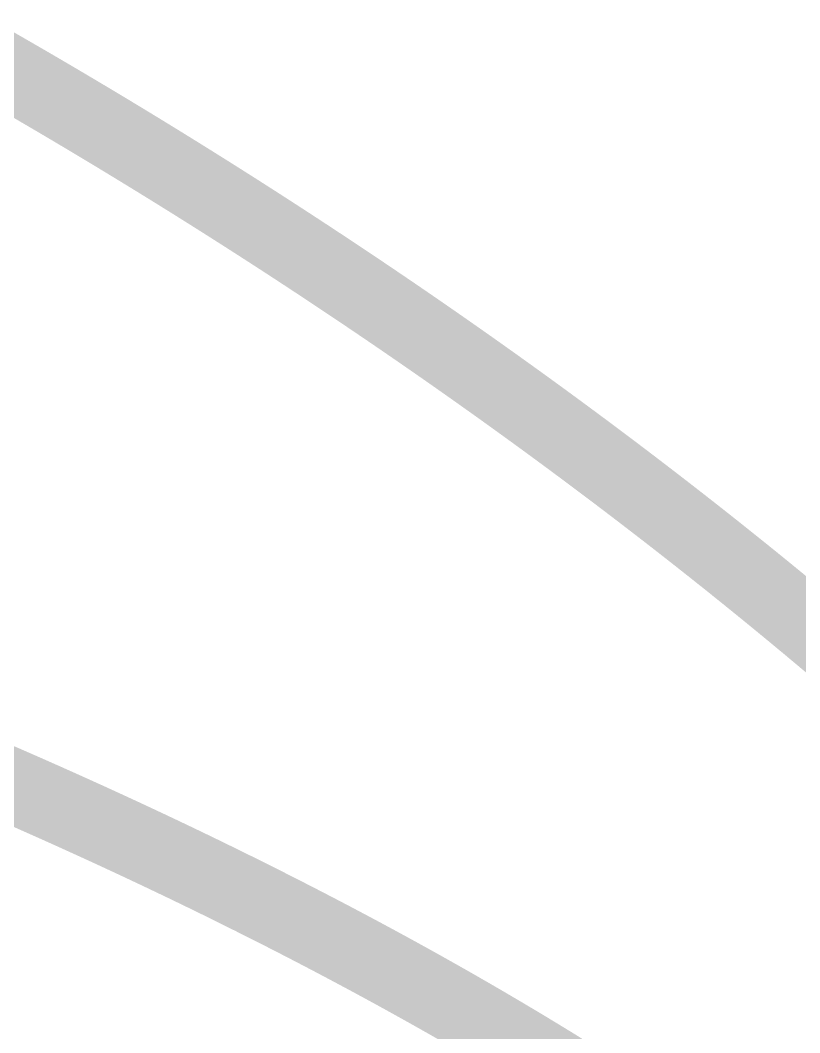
# Model space of a CAD drawing. Header units: inches. Extents: x -300 to 516, y -297 to 231.
# Drawn here: x -13.87 to -12.555, y -151.333 to -149.626 of the extents above; entities that cross this region are included whole.
import ezdxf

# ---------------------------------------------------------------- set-up
doc = ezdxf.new("R2010")
doc.units = ezdxf.units.IN
doc.header["$LTSCALE"] = 24
doc.header["$MEASUREMENT"] = 0
doc.layers.add('EXTERIOR ELEC EQUIP', color=190, linetype='Continuous')

msp = doc.modelspace()

# ---------------------------------------------------------------- linework, layer by layer
at = {"layer": 'EXTERIOR ELEC EQUIP', "color": 60, "const_width": 0.125}
msp.add_lwpolyline([(-13.93282, -149.68858), (-13.93204, -149.68903), (-13.93125, -149.68948), (-13.93046, -149.68993), (-13.92967, -149.69038), (-13.92888, -149.69082), (-13.92809, -149.69127), (-13.92731, -149.69172), (-13.92652, -149.69217), (-13.92573, -149.69262), (-13.92494, -149.69307), (-13.92415, -149.69352), (-13.92337, -149.69397), (-13.92258, -149.69442), (-13.92179, -149.69487), (-13.921, -149.69532), (-13.92022, -149.69577), (-13.91943, -149.69622), (-13.91864, -149.69667), (-13.91785, -149.69712), (-13.91707, -149.69758), (-13.91628, -149.69803), (-13.91549, -149.69848), (-13.9147, -149.69893), (-13.91392, -149.69938), (-13.91313, -149.69983), (-13.91234, -149.70028), (-13.91155, -149.70073), (-13.91077, -149.70118), (-13.90998, -149.70163), (-13.90919, -149.70208), (-13.90841, -149.70254), (-13.90762, -149.70299), (-13.90683, -149.70344), (-13.90604, -149.70389), (-13.90526, -149.70434), (-13.90447, -149.70479), (-13.90368, -149.70524), (-13.9029, -149.7057), (-13.90211, -149.70615), (-13.90132, -149.7066), (-13.90054, -149.70705), (-13.89975, -149.7075), (-13.89896, -149.70796), (-13.89818, -149.70841), (-13.89739, -149.70886), (-13.89661, -149.70931), (-13.89582, -149.70976), (-13.89503, -149.71022), (-13.89425, -149.71067), (-13.89346, -149.71112), (-13.89267, -149.71157), (-13.89189, -149.71203), (-13.8911, -149.71248), (-13.89032, -149.71293), (-13.88953, -149.71339), (-13.88875, -149.71384), (-13.88796, -149.71429), (-13.88717, -149.71474), (-13.88639, -149.7152), (-13.8856, -149.71565), (-13.88482, -149.7161), (-13.88403, -149.71656), (-13.88325, -149.71701), (-13.88246, -149.71746), (-13.88167, -149.71792), (-13.88089, -149.71837), (-13.8801, -149.71883), (-13.87932, -149.71928), (-13.87853, -149.71973), (-13.87775, -149.72019), (-13.87696, -149.72064), (-13.87618, -149.72109), (-13.87539, -149.72155), (-13.87461, -149.722), (-13.87382, -149.72246), (-13.87304, -149.72291), (-13.87225, -149.72337), (-13.87147, -149.72382), (-13.87068, -149.72427), (-13.8699, -149.72473), (-13.86911, -149.72518), (-13.86833, -149.72564), (-13.86754, -149.72609), (-13.86676, -149.72655), (-13.86598, -149.727), (-13.86519, -149.72746), (-13.86441, -149.72791), (-13.86362, -149.72837), (-13.86284, -149.72882), (-13.86205, -149.72928), (-13.86127, -149.72973), (-13.86049, -149.73019), (-13.8597, -149.73064), (-13.85892, -149.7311), (-13.85813, -149.73155), (-13.85735, -149.73201), (-13.85657, -149.73247), (-13.85578, -149.73292), (-13.855, -149.73338), (-13.85421, -149.73383), (-13.85343, -149.73429), (-13.85265, -149.73474), (-13.85186, -149.7352), (-13.85108, -149.73566), (-13.8503, -149.73611), (-13.84951, -149.73657), (-13.84873, -149.73703), (-13.84795, -149.73748), (-13.84716, -149.73794), (-13.84638, -149.73839), (-13.8456, -149.73885), (-13.84481, -149.73931), (-13.84403, -149.73976), (-13.84325, -149.74022), (-13.84246, -149.74068), (-13.84168, -149.74114), (-13.8409, -149.74159), (-13.84011, -149.74205), (-13.83933, -149.74251), (-13.83855, -149.74296), (-13.83777, -149.74342), (-13.83698, -149.74388), (-13.8362, -149.74433), (-13.83542, -149.74479), (-13.83464, -149.74525), (-13.83385, -149.74571), (-13.83307, -149.74617), (-13.83229, -149.74662), (-13.83151, -149.74708), (-13.83072, -149.74754), (-13.82994, -149.748), (-13.82916, -149.74845), (-13.82838, -149.74891), (-13.82759, -149.74937), (-13.82681, -149.74983), (-13.82603, -149.75029), (-13.82525, -149.75074), (-13.82447, -149.7512), (-13.82368, -149.75166), (-13.8229, -149.75212), (-13.82212, -149.75258), (-13.82134, -149.75304), (-13.82056, -149.7535), (-13.81978, -149.75395), (-13.81899, -149.75441), (-13.81821, -149.75487), (-13.81743, -149.75533), (-13.81665, -149.75579), (-13.81587, -149.75625), (-13.81509, -149.75671), (-13.8143, -149.75717), (-13.81352, -149.75763), (-13.81274, -149.75809), (-13.81196, -149.75854), (-13.81118, -149.759), (-13.8104, -149.75946), (-13.80962, -149.75992), (-13.80884, -149.76038), (-13.80806, -149.76084), (-13.80727, -149.7613), (-13.80649, -149.76176), (-13.80571, -149.76222), (-13.80493, -149.76268), (-13.80415, -149.76314), (-13.80337, -149.7636), (-13.80259, -149.76406), (-13.80181, -149.76452), (-13.80103, -149.76498), (-13.80025, -149.76544), (-13.79947, -149.7659), (-13.79869, -149.76636), (-13.79791, -149.76682), (-13.79713, -149.76728), (-13.79635, -149.76775), (-13.79557, -149.76821), (-13.79479, -149.76867), (-13.79401, -149.76913), (-13.79323, -149.76959), (-13.79245, -149.77005), (-13.79167, -149.77051), (-13.79089, -149.77097), (-13.79011, -149.77143), (-13.78933, -149.77189), (-13.78855, -149.77236), (-13.78777, -149.77282), (-13.78699, -149.77328), (-13.78621, -149.77374), (-13.78543, -149.7742), (-13.78465, -149.77466), (-13.78387, -149.77512), (-13.78309, -149.77559), (-13.78231, -149.77605), (-13.78153, -149.77651), (-13.78075, -149.77697), (-13.77997, -149.77743), (-13.77919, -149.7779), (-13.77842, -149.77836), (-13.77764, -149.77882), (-13.77686, -149.77928), (-13.77608, -149.77975), (-13.7753, -149.78021), (-13.77452, -149.78067), (-13.77374, -149.78113), (-13.77296, -149.7816), (-13.77218, -149.78206), (-13.77141, -149.78252), (-13.77063, -149.78298), (-13.76985, -149.78345), (-13.76907, -149.78391), (-13.76829, -149.78437), (-13.76751, -149.78484), (-13.76673, -149.7853), (-13.76596, -149.78576), (-13.76518, -149.78622), (-13.7644, -149.78669), (-13.76362, -149.78715), (-13.76284, -149.78761), (-13.76207, -149.78808), (-13.76129, -149.78854), (-13.76051, -149.78901), (-13.75973, -149.78947), (-13.75895, -149.78993), (-13.75818, -149.7904), (-13.7574, -149.79086), (-13.75662, -149.79132), (-13.75584, -149.79179), (-13.75507, -149.79225), (-13.75429, -149.79272), (-13.75351, -149.79318), (-13.75273, -149.79365), (-13.75196, -149.79411), (-13.75118, -149.79457), (-13.7504, -149.79504), (-13.74962, -149.7955), (-13.74885, -149.79597), (-13.74807, -149.79643), (-13.74729, -149.7969), (-13.74651, -149.79736), (-13.74574, -149.79783), (-13.74496, -149.79829), (-13.74418, -149.79876), (-13.74341, -149.79922), (-13.74263, -149.79969), (-13.74185, -149.80015), (-13.74108, -149.80062), (-13.7403, -149.80108), (-13.73952, -149.80155), (-13.73875, -149.80201), (-13.73797, -149.80248), (-13.73719, -149.80294), (-13.73642, -149.80341), (-13.73564, -149.80387), (-13.73486, -149.80434), (-13.73409, -149.80481), (-13.73331, -149.80527), (-13.73254, -149.80574), (-13.73176, -149.8062), (-13.73098, -149.80667), (-13.73021, -149.80714), (-13.72943, -149.8076), (-13.72866, -149.80807), (-13.72788, -149.80853), (-13.7271, -149.809), (-13.72633, -149.80947), (-13.72555, -149.80993), (-13.72478, -149.8104), (-13.724, -149.81087), (-13.72323, -149.81133), (-13.72245, -149.8118), (-13.72167, -149.81227), (-13.7209, -149.81273), (-13.72012, -149.8132), (-13.71935, -149.81367), (-13.71857, -149.81414), (-13.7178, -149.8146), (-13.71702, -149.81507), (-13.71625, -149.81554), (-13.71547, -149.816), (-13.7147, -149.81647), (-13.71392, -149.81694), (-13.71315, -149.81741), (-13.71237, -149.81787), (-13.7116, -149.81834), (-13.71082, -149.81881), (-13.71005, -149.81928), (-13.70927, -149.81974), (-13.7085, -149.82021), (-13.70772, -149.82068), (-13.70695, -149.82115), (-13.70617, -149.82162), (-13.7054, -149.82208), (-13.70463, -149.82255), (-13.70385, -149.82302), (-13.70308, -149.82349), (-13.7023, -149.82396), (-13.70153, -149.82443), (-13.70075, -149.8249), (-13.69998, -149.82536), (-13.69921, -149.82583), (-13.69843, -149.8263), (-13.69766, -149.82677), (-13.69688, -149.82724), (-13.69611, -149.82771), (-13.69534, -149.82818), (-13.69456, -149.82865), (-13.69379, -149.82911), (-13.69302, -149.82958), (-13.69224, -149.83005), (-13.69147, -149.83052), (-13.6907, -149.83099), (-13.68992, -149.83146), (-13.68915, -149.83193), (-13.68838, -149.8324), (-13.6876, -149.83287), (-13.68683, -149.83334), (-13.68606, -149.83381), (-13.68528, -149.83428), (-13.68451, -149.83475), (-13.68374, -149.83522), (-13.68296, -149.83569), (-13.68219, -149.83616), (-13.68142, -149.83663), (-13.68064, -149.8371), (-13.67987, -149.83757), (-13.6791, -149.83804), (-13.67833, -149.83851), (-13.67755, -149.83898), (-13.67678, -149.83945), (-13.67601, -149.83992), (-13.67524, -149.84039), (-13.67446, -149.84086), (-13.67369, -149.84133), (-13.67292, -149.8418), (-13.67215, -149.84227), (-13.67138, -149.84275), (-13.6706, -149.84322), (-13.66983, -149.84369), (-13.66906, -149.84416), (-13.66829, -149.84463), (-13.66751, -149.8451), (-13.66674, -149.84557), (-13.66597, -149.84604), (-13.6652, -149.84651), (-13.66443, -149.84699), (-13.66366, -149.84746), (-13.66288, -149.84793), (-13.66211, -149.8484), (-13.66134, -149.84887), (-13.66057, -149.84934), (-13.6598, -149.84982), (-13.65903, -149.85029), (-13.65826, -149.85076), (-13.65748, -149.85123), (-13.65671, -149.8517), (-13.65594, -149.85218), (-13.65517, -149.85265), (-13.6544, -149.85312), (-13.65363, -149.85359), (-13.65286, -149.85407), (-13.65209, -149.85454), (-13.65132, -149.85501), (-13.65054, -149.85548), (-13.64977, -149.85596), (-13.649, -149.85643), (-13.64823, -149.8569), (-13.64746, -149.85737), (-13.64669, -149.85785), (-13.64592, -149.85832), (-13.64515, -149.85879), (-13.64438, -149.85927), (-13.64361, -149.85974), (-13.64284, -149.86021), (-13.64207, -149.86069), (-13.6413, -149.86116), (-13.64053, -149.86163), (-13.63976, -149.86211), (-13.63899, -149.86258), (-13.63822, -149.86305), (-13.63745, -149.86353), (-13.63668, -149.864), (-13.63591, -149.86447), (-13.63514, -149.86495), (-13.63437, -149.86542), (-13.6336, -149.8659), (-13.63283, -149.86637), (-13.63206, -149.86684), (-13.63129, -149.86732), (-13.63052, -149.86779), (-13.62975, -149.86827), (-13.62898, -149.86874), (-13.62821, -149.86921), (-13.62744, -149.86969), (-13.62667, -149.87016), (-13.62591, -149.87064), (-13.62514, -149.87111), (-13.62437, -149.87159), (-13.6236, -149.87206), (-13.62283, -149.87254), (-13.62206, -149.87301), (-13.62129, -149.87349), (-13.62052, -149.87396), (-13.61975, -149.87444), (-13.61899, -149.87491), (-13.61822, -149.87539), (-13.61745, -149.87586), (-13.61668, -149.87634), (-13.61591, -149.87681), (-13.61514, -149.87729), (-13.61437, -149.87776), (-13.61361, -149.87824), (-13.61284, -149.87872), (-13.61207, -149.87919), (-13.6113, -149.87967), (-13.61053, -149.88014), (-13.60976, -149.88062), (-13.609, -149.88109), (-13.60823, -149.88157), (-13.60746, -149.88205), (-13.60669, -149.88252), (-13.60593, -149.883), (-13.60516, -149.88348), (-13.60439, -149.88395), (-13.60362, -149.88443), (-13.60285, -149.8849), (-13.60209, -149.88538), (-13.60132, -149.88586), (-13.60055, -149.88633), (-13.59978, -149.88681), (-13.59902, -149.88729), (-13.59825, -149.88776), (-13.59748, -149.88824), (-13.59672, -149.88872), (-13.59595, -149.8892), (-13.59518, -149.88967), (-13.59441, -149.89015), (-13.59365, -149.89063), (-13.59288, -149.8911), (-13.59211, -149.89158), (-13.59135, -149.89206), (-13.59058, -149.89254), (-13.58981, -149.89301), (-13.58905, -149.89349), (-13.58828, -149.89397), (-13.58751, -149.89445), (-13.58675, -149.89492), (-13.58598, -149.8954), (-13.58521, -149.89588), (-13.58445, -149.89636), (-13.58368, -149.89684), (-13.58291, -149.89731), (-13.58215, -149.89779), (-13.58138, -149.89827), (-13.58062, -149.89875), (-13.57985, -149.89923), (-13.57908, -149.8997), (-13.57832, -149.90018), (-13.57755, -149.90066), (-13.57679, -149.90114), (-13.57602, -149.90162), (-13.57526, -149.9021), (-13.57449, -149.90258), (-13.57372, -149.90305), (-13.57296, -149.90353), (-13.57219, -149.90401), (-13.57143, -149.90449), (-13.57066, -149.90497), (-13.5699, -149.90545), (-13.56913, -149.90593), (-13.56837, -149.90641), (-13.5676, -149.90689), (-13.56684, -149.90737), (-13.56607, -149.90785), (-13.56531, -149.90832), (-13.56454, -149.9088), (-13.56378, -149.90928), (-13.56301, -149.90976), (-13.56225, -149.91024), (-13.56148, -149.91072), (-13.56072, -149.9112), (-13.55995, -149.91168), (-13.55919, -149.91216), (-13.55842, -149.91264), (-13.55766, -149.91312), (-13.55689, -149.9136), (-13.55613, -149.91408), (-13.55537, -149.91456), (-13.5546, -149.91504), (-13.55384, -149.91552), (-13.55307, -149.916), (-13.55231, -149.91648), (-13.55154, -149.91696), (-13.55078, -149.91745), (-13.55002, -149.91793), (-13.54925, -149.91841), (-13.54849, -149.91889), (-13.54772, -149.91937), (-13.54696, -149.91985), (-13.5462, -149.92033), (-13.54543, -149.92081), (-13.54467, -149.92129), (-13.54391, -149.92177), (-13.54314, -149.92225), (-13.54238, -149.92274), (-13.54162, -149.92322), (-13.54085, -149.9237), (-13.54009, -149.92418), (-13.53933, -149.92466), (-13.53856, -149.92514), (-13.5378, -149.92562), (-13.53704, -149.92611), (-13.53627, -149.92659), (-13.53551, -149.92707), (-13.53475, -149.92755), (-13.53399, -149.92803), (-13.53322, -149.92852), (-13.53246, -149.929), (-13.5317, -149.92948), (-13.53093, -149.92996), (-13.53017, -149.93044), (-13.52941, -149.93093), (-13.52865, -149.93141), (-13.52788, -149.93189), (-13.52712, -149.93237), (-13.52636, -149.93286), (-13.5256, -149.93334), (-13.52484, -149.93382), (-13.52407, -149.9343), (-13.52331, -149.93479), (-13.52255, -149.93527), (-13.52179, -149.93575), (-13.52102, -149.93624), (-13.52026, -149.93672), (-13.5195, -149.9372), (-13.51874, -149.93768), (-13.51798, -149.93817), (-13.51722, -149.93865), (-13.51645, -149.93913), (-13.51569, -149.93962), (-13.51493, -149.9401), (-13.51417, -149.94058), (-13.51341, -149.94107), (-13.51265, -149.94155), (-13.51189, -149.94204), (-13.51112, -149.94252), (-13.51036, -149.943), (-13.5096, -149.94349), (-13.50884, -149.94397), (-13.50808, -149.94445), (-13.50732, -149.94494), (-13.50656, -149.94542), (-13.5058, -149.94591), (-13.50504, -149.94639), (-13.50428, -149.94688), (-13.50352, -149.94736), (-13.50275, -149.94784), (-13.50199, -149.94833), (-13.50123, -149.94881), (-13.50047, -149.9493), (-13.49971, -149.94978), (-13.49895, -149.95027), (-13.49819, -149.95075), (-13.49743, -149.95124), (-13.49667, -149.95172), (-13.49591, -149.95221), (-13.49515, -149.95269), (-13.49439, -149.95318), (-13.49363, -149.95366), (-13.49287, -149.95415), (-13.49211, -149.95463), (-13.49135, -149.95512), (-13.49059, -149.9556), (-13.48983, -149.95609), (-13.48907, -149.95657), (-13.48831, -149.95706), (-13.48755, -149.95754), (-13.48679, -149.95803), (-13.48603, -149.95852), (-13.48527, -149.959), (-13.48452, -149.95949), (-13.48376, -149.95997), (-13.483, -149.96046), (-13.48224, -149.96095), (-13.48148, -149.96143), (-13.48072, -149.96192), (-13.47996, -149.9624), (-13.4792, -149.96289), (-13.47844, -149.96338), (-13.47768, -149.96386), (-13.47693, -149.96435), (-13.47617, -149.96484), (-13.47541, -149.96532), (-13.47465, -149.96581), (-13.47389, -149.9663), (-13.47313, -149.96678), (-13.47237, -149.96727), (-13.47162, -149.96776), (-13.47086, -149.96824), (-13.4701, -149.96873), (-13.46934, -149.96922), (-13.46858, -149.9697), (-13.46782, -149.97019), (-13.46707, -149.97068), (-13.46631, -149.97116), (-13.46555, -149.97165), (-13.46479, -149.97214), (-13.46403, -149.97263), (-13.46328, -149.97311), (-13.46252, -149.9736), (-13.46176, -149.97409), (-13.461, -149.97458), (-13.46025, -149.97507), (-13.45949, -149.97555), (-13.45873, -149.97604), (-13.45797, -149.97653), (-13.45722, -149.97702), (-13.45646, -149.9775), (-13.4557, -149.97799), (-13.45494, -149.97848), (-13.45419, -149.97897), (-13.45343, -149.97946), (-13.45267, -149.97995), (-13.45192, -149.98043), (-13.45116, -149.98092), (-13.4504, -149.98141), (-13.44965, -149.9819), (-13.44889, -149.98239), (-13.44813, -149.98288), (-13.44738, -149.98337), (-13.44662, -149.98385), (-13.44586, -149.98434), (-13.44511, -149.98483), (-13.44435, -149.98532), (-13.44359, -149.98581), (-13.44284, -149.9863), (-13.44208, -149.98679), (-13.44132, -149.98728), (-13.44057, -149.98777), (-13.43981, -149.98826), (-13.43906, -149.98875), (-13.4383, -149.98923), (-13.43754, -149.98972), (-13.43679, -149.99021), (-13.43603, -149.9907), (-13.43528, -149.99119), (-13.43452, -149.99168), (-13.43377, -149.99217), (-13.43301, -149.99266), (-13.43225, -149.99315), (-13.4315, -149.99364), (-13.43074, -149.99413), (-13.42999, -149.99462), (-13.42923, -149.99511), (-13.42848, -149.9956), (-13.42772, -149.99609), (-13.42697, -149.99658), (-13.42621, -149.99707), (-13.42546, -149.99756), (-13.4247, -149.99806), (-13.42395, -149.99855), (-13.42319, -149.99904), (-13.42244, -149.99953), (-13.42168, -150.00002), (-13.42093, -150.00051), (-13.42017, -150.001), (-13.41942, -150.00149), (-13.41866, -150.00198), (-13.41791, -150.00247), (-13.41716, -150.00296), (-13.4164, -150.00345), (-13.41565, -150.00395), (-13.41489, -150.00444), (-13.41414, -150.00493), (-13.41338, -150.00542), (-13.41263, -150.00591), (-13.41188, -150.0064), (-13.41112, -150.00689), (-13.41037, -150.00739), (-13.40961, -150.00788), (-13.40886, -150.00837), (-13.40811, -150.00886), (-13.40735, -150.00935), (-13.4066, -150.00984), (-13.40585, -150.01034), (-13.40509, -150.01083), (-13.40434, -150.01132), (-13.40358, -150.01181), (-13.40283, -150.01231), (-13.40208, -150.0128), (-13.40133, -150.01329), (-13.40057, -150.01378), (-13.39982, -150.01427), (-13.39907, -150.01477), (-13.39831, -150.01526), (-13.39756, -150.01575), (-13.39681, -150.01624), (-13.39605, -150.01674), (-13.3953, -150.01723), (-13.39455, -150.01772), (-13.3938, -150.01822), (-13.39304, -150.01871), (-13.39229, -150.0192), (-13.39154, -150.0197), (-13.39079, -150.02019), (-13.39003, -150.02068), (-13.38928, -150.02117), (-13.38853, -150.02167), (-13.38778, -150.02216), (-13.38702, -150.02266), (-13.38627, -150.02315), (-13.38552, -150.02364), (-13.38477, -150.02414), (-13.38402, -150.02463), (-13.38326, -150.02512), (-13.38251, -150.02562), (-13.38176, -150.02611), (-13.38101, -150.0266), (-13.38026, -150.0271), (-13.37951, -150.02759), (-13.37875, -150.02809), (-13.378, -150.02858), (-13.37725, -150.02908), (-13.3765, -150.02957), (-13.37575, -150.03006), (-13.375, -150.03056), (-13.37425, -150.03105), (-13.37349, -150.03155), (-13.37274, -150.03204), (-13.37199, -150.03254), (-13.37124, -150.03303), (-13.37049, -150.03353), (-13.36974, -150.03402), (-13.36899, -150.03452), (-13.36824, -150.03501), (-13.36749, -150.0355), (-13.36674, -150.036), (-13.36599, -150.03649), (-13.36524, -150.03699), (-13.36449, -150.03749), (-13.36373, -150.03798), (-13.36298, -150.03848), (-13.36223, -150.03897), (-13.36148, -150.03947), (-13.36073, -150.03996), (-13.35998, -150.04046), (-13.35923, -150.04095), (-13.35848, -150.04145), (-13.35773, -150.04194), (-13.35698, -150.04244), (-13.35623, -150.04294), (-13.35548, -150.04343), (-13.35473, -150.04393), (-13.35398, -150.04442), (-13.35323, -150.04492), (-13.35249, -150.04542), (-13.35174, -150.04591), (-13.35099, -150.04641), (-13.35024, -150.0469), (-13.34949, -150.0474), (-13.34874, -150.0479), (-13.34799, -150.04839), (-13.34724, -150.04889), (-13.34649, -150.04939), (-13.34574, -150.04988), (-13.34499, -150.05038), (-13.34424, -150.05088), (-13.34349, -150.05137), (-13.34275, -150.05187), (-13.342, -150.05237), (-13.34125, -150.05287), (-13.3405, -150.05336), (-13.33975, -150.05386), (-13.339, -150.05436), (-13.33825, -150.05485), (-13.33751, -150.05535), (-13.33676, -150.05585), (-13.33601, -150.05635), (-13.33526, -150.05684), (-13.33451, -150.05734), (-13.33376, -150.05784), (-13.33302, -150.05834), (-13.33227, -150.05883), (-13.33152, -150.05933), (-13.33077, -150.05983), (-13.33002, -150.06033), (-13.32928, -150.06083), (-13.32853, -150.06132), (-13.32778, -150.06182), (-13.32703, -150.06232), (-13.32629, -150.06282), (-13.32554, -150.06332), (-13.32479, -150.06381), (-13.32404, -150.06431), (-13.3233, -150.06481), (-13.32255, -150.06531), (-13.3218, -150.06581), (-13.32105, -150.06631), (-13.32031, -150.0668), (-13.31956, -150.0673), (-13.31881, -150.0678), (-13.31807, -150.0683), (-13.31732, -150.0688), (-13.31657, -150.0693), (-13.31583, -150.0698), (-13.31508, -150.0703), (-13.31433, -150.0708), (-13.31359, -150.0713), (-13.31284, -150.07179), (-13.31209, -150.07229), (-13.31135, -150.07279), (-13.3106, -150.07329), (-13.30985, -150.07379), (-13.30911, -150.07429), (-13.30836, -150.07479), (-13.30762, -150.07529), (-13.30687, -150.07579), (-13.30612, -150.07629), (-13.30538, -150.07679), (-13.30463, -150.07729), (-13.30389, -150.07779), (-13.30314, -150.07829), (-13.30239, -150.07879), (-13.30165, -150.07929), (-13.3009, -150.07979), (-13.30016, -150.08029), (-13.29941, -150.08079), (-13.29867, -150.08129), (-13.29792, -150.08179), (-13.29718, -150.08229), (-13.29643, -150.08279), (-13.29569, -150.08329), (-13.29494, -150.08379), (-13.29419, -150.08429), (-13.29345, -150.0848), (-13.2927, -150.0853), (-13.29196, -150.0858), (-13.29122, -150.0863), (-13.29047, -150.0868), (-13.28973, -150.0873), (-13.28898, -150.0878), (-13.28824, -150.0883), (-13.28749, -150.0888), (-13.28675, -150.0893), (-13.286, -150.08981), (-13.28526, -150.09031), (-13.28451, -150.09081), (-13.28377, -150.09131), (-13.28303, -150.09181), (-13.28228, -150.09231), (-13.28154, -150.09281), (-13.28079, -150.09332), (-13.28005, -150.09382), (-13.27931, -150.09432), (-13.27856, -150.09482), (-13.27782, -150.09532), (-13.27707, -150.09583), (-13.27633, -150.09633), (-13.27559, -150.09683), (-13.27484, -150.09733), (-13.2741, -150.09784), (-13.27336, -150.09834), (-13.27261, -150.09884), (-13.27187, -150.09934), (-13.27113, -150.09984), (-13.27038, -150.10035), (-13.26964, -150.10085), (-13.2689, -150.10135), (-13.26815, -150.10186), (-13.26741, -150.10236), (-13.26667, -150.10286), (-13.26592, -150.10336), (-13.26518, -150.10387), (-13.26444, -150.10437), (-13.2637, -150.10487), (-13.26295, -150.10538), (-13.26221, -150.10588), (-13.26147, -150.10638), (-13.26073, -150.10689), (-13.25998, -150.10739), (-13.25924, -150.10789), (-13.2585, -150.1084), (-13.25776, -150.1089), (-13.25701, -150.1094), (-13.25627, -150.10991), (-13.25553, -150.11041), (-13.25479, -150.11091), (-13.25405, -150.11142), (-13.2533, -150.11192), (-13.25256, -150.11243), (-13.25182, -150.11293), (-13.25108, -150.11343), (-13.25034, -150.11394), (-13.2496, -150.11444), (-13.24885, -150.11495), (-13.24811, -150.11545), (-13.24737, -150.11596), (-13.24663, -150.11646), (-13.24589, -150.11696), (-13.24515, -150.11747), (-13.24441, -150.11797), (-13.24366, -150.11848), (-13.24292, -150.11898), (-13.24218, -150.11949), (-13.24144, -150.11999), (-13.2407, -150.1205), (-13.23996, -150.121), (-13.23922, -150.12151), (-13.23848, -150.12201), (-13.23774, -150.12252), (-13.237, -150.12302), (-13.23626, -150.12353), (-13.23552, -150.12403), (-13.23478, -150.12454), (-13.23403, -150.12504), (-13.23329, -150.12555), (-13.23255, -150.12606), (-13.23181, -150.12656), (-13.23107, -150.12707), (-13.23033, -150.12757), (-13.22959, -150.12808), (-13.22885, -150.12858), (-13.22811, -150.12909), (-13.22737, -150.1296), (-13.22663, -150.1301), (-13.22589, -150.13061), (-13.22515, -150.13111), (-13.22442, -150.13162), (-13.22368, -150.13213), (-13.22294, -150.13263), (-13.2222, -150.13314), (-13.22146, -150.13365), (-13.22072, -150.13415), (-13.21998, -150.13466), (-13.21924, -150.13517), (-13.2185, -150.13567), (-13.21776, -150.13618), (-13.21702, -150.13669), (-13.21628, -150.13719), (-13.21554, -150.1377), (-13.21481, -150.13821), (-13.21407, -150.13871), (-13.21333, -150.13922), (-13.21259, -150.13973), (-13.21185, -150.14024), (-13.21111, -150.14074), (-13.21037, -150.14125), (-13.20964, -150.14176), (-13.2089, -150.14227), (-13.20816, -150.14277), (-13.20742, -150.14328), (-13.20668, -150.14379), (-13.20594, -150.1443), (-13.20521, -150.1448), (-13.20447, -150.14531), (-13.20373, -150.14582), (-13.20299, -150.14633), (-13.20225, -150.14683), (-13.20152, -150.14734), (-13.20078, -150.14785), (-13.20004, -150.14836), (-13.1993, -150.14887), (-13.19857, -150.14938), (-13.19783, -150.14988), (-13.19709, -150.15039), (-13.19635, -150.1509), (-13.19562, -150.15141), (-13.19488, -150.15192), (-13.19414, -150.15243), (-13.1934, -150.15293), (-13.19267, -150.15344), (-13.19193, -150.15395), (-13.19119, -150.15446), (-13.19046, -150.15497), (-13.18972, -150.15548), (-13.18898, -150.15599), (-13.18825, -150.1565), (-13.18751, -150.15701), (-13.18677, -150.15752), (-13.18604, -150.15802), (-13.1853, -150.15853), (-13.18456, -150.15904), (-13.18383, -150.15955), (-13.18309, -150.16006), (-13.18235, -150.16057), (-13.18162, -150.16108), (-13.18088, -150.16159), (-13.18015, -150.1621), (-13.17941, -150.16261), (-13.17867, -150.16312), (-13.17794, -150.16363), (-13.1772, -150.16414), (-13.17647, -150.16465), (-13.17573, -150.16516), (-13.175, -150.16567), (-13.17426, -150.16618), (-13.17352, -150.16669), (-13.17279, -150.1672), (-13.17205, -150.16771), (-13.17132, -150.16822), (-13.17058, -150.16873), (-13.16985, -150.16924), (-13.16911, -150.16975), (-13.16838, -150.17026), (-13.16764, -150.17078), (-13.16691, -150.17129), (-13.16617, -150.1718), (-13.16544, -150.17231), (-13.1647, -150.17282), (-13.16397, -150.17333), (-13.16323, -150.17384), (-13.1625, -150.17435), (-13.16176, -150.17486), (-13.16103, -150.17537), (-13.1603, -150.17589), (-13.15956, -150.1764), (-13.15883, -150.17691), (-13.15809, -150.17742), (-13.15736, -150.17793), (-13.15662, -150.17844), (-13.15589, -150.17896), (-13.15516, -150.17947), (-13.15442, -150.17998), (-13.15369, -150.18049), (-13.15295, -150.181), (-13.15222, -150.18151), (-13.15149, -150.18203), (-13.15075, -150.18254), (-13.15002, -150.18305), (-13.14929, -150.18356), (-13.14855, -150.18408), (-13.14782, -150.18459), (-13.14709, -150.1851), (-13.14635, -150.18561), (-13.14562, -150.18613), (-13.14489, -150.18664), (-13.14415, -150.18715), (-13.14342, -150.18766), (-13.14269, -150.18818), (-13.14195, -150.18869), (-13.14122, -150.1892), (-13.14049, -150.18971), (-13.13975, -150.19023), (-13.13902, -150.19074), (-13.13829, -150.19125), (-13.13756, -150.19177), (-13.13682, -150.19228), (-13.13609, -150.19279), (-13.13536, -150.19331), (-13.13463, -150.19382), (-13.13389, -150.19433), (-13.13316, -150.19485), (-13.13243, -150.19536), (-13.1317, -150.19587), (-13.13097, -150.19639), (-13.13023, -150.1969), (-13.1295, -150.19742), (-13.12877, -150.19793), (-13.12804, -150.19844), (-13.12731, -150.19896), (-13.12657, -150.19947), (-13.12584, -150.19999), (-13.12511, -150.2005), (-13.12438, -150.20101), (-13.12365, -150.20153), (-13.12292, -150.20204), (-13.12219, -150.20256), (-13.12145, -150.20307), (-13.12072, -150.20359), (-13.11999, -150.2041), (-13.11926, -150.20461), (-13.11853, -150.20513), (-13.1178, -150.20564), (-13.11707, -150.20616), (-13.11634, -150.20667), (-13.11561, -150.20719), (-13.11488, -150.2077), (-13.11415, -150.20822), (-13.11341, -150.20873), (-13.11268, -150.20925), (-13.11195, -150.20976), (-13.11122, -150.21028), (-13.11049, -150.21079), (-13.10976, -150.21131), (-13.10903, -150.21183), (-13.1083, -150.21234), (-13.10757, -150.21286), (-13.10684, -150.21337), (-13.10611, -150.21389), (-13.10538, -150.2144), (-13.10465, -150.21492), (-13.10392, -150.21544), (-13.10319, -150.21595), (-13.10246, -150.21647), (-13.10173, -150.21698), (-13.101, -150.2175), (-13.10027, -150.21802), (-13.09954, -150.21853), (-13.09882, -150.21905), (-13.09809, -150.21956), (-13.09736, -150.22008), (-13.09663, -150.2206), (-13.0959, -150.22111), (-13.09517, -150.22163), (-13.09444, -150.22215), (-13.09371, -150.22266), (-13.09298, -150.22318), (-13.09225, -150.2237), (-13.09152, -150.22421), (-13.0908, -150.22473), (-13.09007, -150.22525), (-13.08934, -150.22577), (-13.08861, -150.22628), (-13.08788, -150.2268), (-13.08715, -150.22732), (-13.08643, -150.22783), (-13.0857, -150.22835), (-13.08497, -150.22887), (-13.08424, -150.22939), (-13.08351, -150.2299), (-13.08278, -150.23042), (-13.08206, -150.23094), (-13.08133, -150.23146), (-13.0806, -150.23197), (-13.07987, -150.23249), (-13.07914, -150.23301), (-13.07842, -150.23353), (-13.07769, -150.23405), (-13.07696, -150.23456), (-13.07623, -150.23508), (-13.07551, -150.2356), (-13.07478, -150.23612), (-13.07405, -150.23664), (-13.07333, -150.23716), (-13.0726, -150.23767), (-13.07187, -150.23819), (-13.07114, -150.23871), (-13.07042, -150.23923), (-13.06969, -150.23975), (-13.06896, -150.24027), (-13.06824, -150.24079), (-13.06751, -150.2413), (-13.06678, -150.24182), (-13.06606, -150.24234), (-13.06533, -150.24286), (-13.0646, -150.24338), (-13.06388, -150.2439), (-13.06315, -150.24442), (-13.06242, -150.24494), (-13.0617, -150.24546), (-13.06097, -150.24598), (-13.06025, -150.2465), (-13.05952, -150.24702), (-13.05879, -150.24753), (-13.05807, -150.24805), (-13.05734, -150.24857), (-13.05662, -150.24909), (-13.05589, -150.24961), (-13.05516, -150.25013), (-13.05444, -150.25065), (-13.05371, -150.25117), (-13.05299, -150.25169), (-13.05226, -150.25221), (-13.05154, -150.25273), (-13.05081, -150.25325), (-13.05009, -150.25377), (-13.04936, -150.25429), (-13.04863, -150.25481), (-13.04791, -150.25533), (-13.04718, -150.25586), (-13.04646, -150.25638), (-13.04573, -150.2569), (-13.04501, -150.25742), (-13.04429, -150.25794), (-13.04356, -150.25846), (-13.04284, -150.25898), (-13.04211, -150.2595), (-13.04139, -150.26002), (-13.04066, -150.26054), (-13.03994, -150.26106), (-13.03921, -150.26158), (-13.03849, -150.26211), (-13.03776, -150.26263), (-13.03704, -150.26315), (-13.03632, -150.26367), (-13.03559, -150.26419), (-13.03487, -150.26471), (-13.03414, -150.26523), (-13.03342, -150.26576), (-13.0327, -150.26628), (-13.03197, -150.2668), (-13.03125, -150.26732), (-13.03053, -150.26784), (-13.0298, -150.26836), (-13.02908, -150.26889), (-13.02836, -150.26941), (-13.02763, -150.26993), (-13.02691, -150.27045), (-13.02619, -150.27098), (-13.02546, -150.2715), (-13.02474, -150.27202), (-13.02402, -150.27254), (-13.02329, -150.27306), (-13.02257, -150.27359), (-13.02185, -150.27411), (-13.02112, -150.27463), (-13.0204, -150.27515), (-13.01968, -150.27568), (-13.01896, -150.2762), (-13.01823, -150.27672), (-13.01751, -150.27725), (-13.01679, -150.27777), (-13.01607, -150.27829), (-13.01534, -150.27882), (-13.01462, -150.27934), (-13.0139, -150.27986), (-13.01318, -150.28038), (-13.01246, -150.28091), (-13.01173, -150.28143), (-13.01101, -150.28195), (-13.01029, -150.28248), (-13.00957, -150.283), (-13.00885, -150.28353), (-13.00812, -150.28405), (-13.0074, -150.28457), (-13.00668, -150.2851), (-13.00596, -150.28562), (-13.00524, -150.28614), (-13.00452, -150.28667), (-13.00379, -150.28719), (-13.00307, -150.28772), (-13.00235, -150.28824), (-13.00163, -150.28877), (-13.00091, -150.28929), (-13.00019, -150.28981), (-12.99947, -150.29034), (-12.99875, -150.29086), (-12.99803, -150.29139), (-12.99731, -150.29191), (-12.99658, -150.29244), (-12.99586, -150.29296), (-12.99514, -150.29349), (-12.99442, -150.29401), (-12.9937, -150.29454), (-12.99298, -150.29506), (-12.99226, -150.29559), (-12.99154, -150.29611), (-12.99082, -150.29664), (-12.9901, -150.29716), (-12.98938, -150.29769), (-12.98866, -150.29821), (-12.98794, -150.29874), (-12.98722, -150.29926), (-12.9865, -150.29979), (-12.98578, -150.30031), (-12.98506, -150.30084), (-12.98434, -150.30136), (-12.98362, -150.30189), (-12.9829, -150.30242), (-12.98218, -150.30294), (-12.98146, -150.30347), (-12.98075, -150.30399), (-12.98003, -150.30452), (-12.97931, -150.30505), (-12.97859, -150.30557), (-12.97787, -150.3061), (-12.97715, -150.30662), (-12.97643, -150.30715), (-12.97571, -150.30768), (-12.97499, -150.3082), (-12.97427, -150.30873), (-12.97356, -150.30926), (-12.97284, -150.30978), (-12.97212, -150.31031), (-12.9714, -150.31084), (-12.97068, -150.31136), (-12.96996, -150.31189), (-12.96924, -150.31242), (-12.96853, -150.31294), (-12.96781, -150.31347), (-12.96709, -150.314), (-12.96637, -150.31452), (-12.96565, -150.31505), (-12.96494, -150.31558), (-12.96422, -150.31611), (-12.9635, -150.31663), (-12.96278, -150.31716), (-12.96206, -150.31769), (-12.96135, -150.31822), (-12.96063, -150.31874), (-12.95991, -150.31927), (-12.95919, -150.3198), (-12.95848, -150.32033), (-12.95776, -150.32085), (-12.95704, -150.32138), (-12.95632, -150.32191), (-12.95561, -150.32244), (-12.95489, -150.32297), (-12.95417, -150.32349), (-12.95346, -150.32402), (-12.95274, -150.32455), (-12.95202, -150.32508), (-12.95131, -150.32561), (-12.95059, -150.32614), (-12.94987, -150.32667), (-12.94916, -150.32719), (-12.94844, -150.32772), (-12.94772, -150.32825), (-12.94701, -150.32878), (-12.94629, -150.32931), (-12.94557, -150.32984), (-12.94486, -150.33037), (-12.94414, -150.3309), (-12.94343, -150.33142), (-12.94271, -150.33195), (-12.94199, -150.33248), (-12.94128, -150.33301), (-12.94056, -150.33354), (-12.93985, -150.33407), (-12.93913, -150.3346), (-12.93842, -150.33513), (-12.9377, -150.33566), (-12.93698, -150.33619), (-12.93627, -150.33672), (-12.93555, -150.33725), (-12.93484, -150.33778), (-12.93412, -150.33831), (-12.93341, -150.33884), (-12.93269, -150.33937), (-12.93198, -150.3399), (-12.93126, -150.34043), (-12.93055, -150.34096), (-12.92983, -150.34149), (-12.92912, -150.34202), (-12.9284, -150.34255), (-12.92769, -150.34308), (-12.92697, -150.34361), (-12.92626, -150.34414), (-12.92554, -150.34467), (-12.92483, -150.3452), (-12.92412, -150.34573), (-12.9234, -150.34626), (-12.92269, -150.34679), (-12.92197, -150.34732), (-12.92126, -150.34785), (-12.92054, -150.34839), (-12.91983, -150.34892), (-12.91912, -150.34945), (-12.9184, -150.34998), (-12.91769, -150.35051), (-12.91698, -150.35104), (-12.91626, -150.35157), (-12.91555, -150.3521), (-12.91483, -150.35264), (-12.91412, -150.35317), (-12.91341, -150.3537), (-12.91269, -150.35423), (-12.91198, -150.35476), (-12.91127, -150.35529), (-12.91055, -150.35583), (-12.90984, -150.35636), (-12.90913, -150.35689), (-12.90842, -150.35742), (-12.9077, -150.35795), (-12.90699, -150.35849), (-12.90628, -150.35902), (-12.90556, -150.35955), (-12.90485, -150.36008), (-12.90414, -150.36061), (-12.90343, -150.36115), (-12.90271, -150.36168), (-12.902, -150.36221), (-12.90129, -150.36274), (-12.90058, -150.36328), (-12.89986, -150.36381), (-12.89915, -150.36434), (-12.89844, -150.36487), (-12.89773, -150.36541), (-12.89702, -150.36594), (-12.8963, -150.36647), (-12.89559, -150.36701), (-12.89488, -150.36754), (-12.89417, -150.36807), (-12.89346, -150.36861), (-12.89275, -150.36914), (-12.89203, -150.36967), (-12.89132, -150.37021), (-12.89061, -150.37074), (-12.8899, -150.37127), (-12.88919, -150.37181), (-12.88848, -150.37234), (-12.88777, -150.37287), (-12.88706, -150.37341), (-12.88635, -150.37394), (-12.88563, -150.37448), (-12.88492, -150.37501), (-12.88421, -150.37554), (-12.8835, -150.37608), (-12.88279, -150.37661), (-12.88208, -150.37715), (-12.88137, -150.37768), (-12.88066, -150.37822), (-12.87995, -150.37875), (-12.87924, -150.37928), (-12.87853, -150.37982), (-12.87782, -150.38035), (-12.87711, -150.38089), (-12.8764, -150.38142), (-12.87569, -150.38196), (-12.87498, -150.38249), (-12.87427, -150.38303), (-12.87356, -150.38356), (-12.87285, -150.3841), (-12.87214, -150.38463), (-12.87143, -150.38517), (-12.87072, -150.3857), (-12.87001, -150.38624), (-12.8693, -150.38677), (-12.86859, -150.38731), (-12.86788, -150.38784), (-12.86717, -150.38838), (-12.86646, -150.38891), (-12.86575, -150.38945), (-12.86505, -150.38999), (-12.86434, -150.39052), (-12.86363, -150.39106), (-12.86292, -150.39159), (-12.86221, -150.39213), (-12.8615, -150.39266), (-12.86079, -150.3932), (-12.86008, -150.39374), (-12.85937, -150.39427), (-12.85867, -150.39481), (-12.85796, -150.39535), (-12.85725, -150.39588), (-12.85654, -150.39642), (-12.85583, -150.39695), (-12.85512, -150.39749), (-12.85442, -150.39803), (-12.85371, -150.39856), (-12.853, -150.3991), (-12.85229, -150.39964), (-12.85158, -150.40017), (-12.85088, -150.40071), (-12.85017, -150.40125), (-12.84946, -150.40179), (-12.84875, -150.40232), (-12.84805, -150.40286), (-12.84734, -150.4034), (-12.84663, -150.40393), (-12.84592, -150.40447), (-12.84522, -150.40501), (-12.84451, -150.40555), (-12.8438, -150.40608), (-12.8431, -150.40662), (-12.84239, -150.40716), (-12.84168, -150.4077), (-12.84097, -150.40823), (-12.84027, -150.40877), (-12.83956, -150.40931), (-12.83885, -150.40985), (-12.83815, -150.41039), (-12.83744, -150.41092), (-12.83673, -150.41146), (-12.83603, -150.412), (-12.83532, -150.41254), (-12.83462, -150.41308), (-12.83391, -150.41361), (-12.8332, -150.41415), (-12.8325, -150.41469), (-12.83179, -150.41523), (-12.83109, -150.41577), (-12.83038, -150.41631), (-12.82967, -150.41685), (-12.82897, -150.41738), (-12.82826, -150.41792), (-12.82756, -150.41846), (-12.82685, -150.419), (-12.82615, -150.41954), (-12.82544, -150.42008), (-12.82473, -150.42062), (-12.82403, -150.42116), (-12.82332, -150.4217), (-12.82262, -150.42224), (-12.82191, -150.42278), (-12.82121, -150.42331), (-12.8205, -150.42385), (-12.8198, -150.42439), (-12.81909, -150.42493), (-12.81839, -150.42547), (-12.81768, -150.42601), (-12.81698, -150.42655), (-12.81627, -150.42709), (-12.81557, -150.42763), (-12.81487, -150.42817), (-12.81416, -150.42871), (-12.81346, -150.42925), (-12.81275, -150.42979), (-12.81205, -150.43033), (-12.81134, -150.43087), (-12.81064, -150.43141), (-12.80994, -150.43195), (-12.80923, -150.43249), (-12.80853, -150.43303), (-12.80782, -150.43357), (-12.80712, -150.43412), (-12.80642, -150.43466), (-12.80571, -150.4352), (-12.80501, -150.43574), (-12.80431, -150.43628), (-12.8036, -150.43682), (-12.8029, -150.43736), (-12.8022, -150.4379), (-12.80149, -150.43844), (-12.80079, -150.43898), (-12.80009, -150.43952), (-12.79938, -150.44007), (-12.79868, -150.44061), (-12.79798, -150.44115), (-12.79727, -150.44169), (-12.79657, -150.44223), (-12.79587, -150.44277), (-12.79517, -150.44332), (-12.79446, -150.44386), (-12.79376, -150.4444), (-12.79306, -150.44494), (-12.79236, -150.44548), (-12.79165, -150.44602), (-12.79095, -150.44657), (-12.79025, -150.44711), (-12.78955, -150.44765), (-12.78885, -150.44819), (-12.78814, -150.44874), (-12.78744, -150.44928), (-12.78674, -150.44982), (-12.78604, -150.45036), (-12.78534, -150.4509), (-12.78463, -150.45145), (-12.78393, -150.45199), (-12.78323, -150.45253), (-12.78253, -150.45308), (-12.78183, -150.45362), (-12.78113, -150.45416), (-12.78043, -150.4547), (-12.77972, -150.45525), (-12.77902, -150.45579), (-12.77832, -150.45633), (-12.77762, -150.45688), (-12.77692, -150.45742), (-12.77622, -150.45796), (-12.77552, -150.45851), (-12.77482, -150.45905), (-12.77412, -150.45959), (-12.77342, -150.46014), (-12.77272, -150.46068), (-12.77202, -150.46122), (-12.77131, -150.46177), (-12.77061, -150.46231), (-12.76991, -150.46286), (-12.76921, -150.4634), (-12.76851, -150.46394), (-12.76781, -150.46449), (-12.76711, -150.46503), (-12.76641, -150.46558), (-12.76571, -150.46612), (-12.76501, -150.46666), (-12.76431, -150.46721), (-12.76361, -150.46775), (-12.76291, -150.4683), (-12.76222, -150.46884), (-12.76152, -150.46939), (-12.76082, -150.46993), (-12.76012, -150.47048), (-12.75942, -150.47102), (-12.75872, -150.47157), (-12.75802, -150.47211), (-12.75732, -150.47266), (-12.75662, -150.4732), (-12.75592, -150.47375), (-12.75522, -150.47429), (-12.75452, -150.47484), (-12.75383, -150.47538), (-12.75313, -150.47593), (-12.75243, -150.47647), (-12.75173, -150.47702), (-12.75103, -150.47756), (-12.75033, -150.47811), (-12.74963, -150.47865), (-12.74894, -150.4792), (-12.74824, -150.47975), (-12.74754, -150.48029), (-12.74684, -150.48084), (-12.74614, -150.48138), (-12.74544, -150.48193), (-12.74475, -150.48248), (-12.74405, -150.48302), (-12.74335, -150.48357), (-12.74265, -150.48411), (-12.74196, -150.48466), (-12.74126, -150.48521), (-12.74056, -150.48575), (-12.73986, -150.4863), (-12.73917, -150.48685), (-12.73847, -150.48739), (-12.73777, -150.48794), (-12.73707, -150.48849), (-12.73638, -150.48903), (-12.73568, -150.48958), (-12.73498, -150.49013), (-12.73429, -150.49067), (-12.73359, -150.49122), (-12.73289, -150.49177), (-12.7322, -150.49231), (-12.7315, -150.49286), (-12.7308, -150.49341), (-12.73011, -150.49396), (-12.72941, -150.4945), (-12.72871, -150.49505), (-12.72802, -150.4956), (-12.72732, -150.49615), (-12.72662, -150.49669), (-12.72593, -150.49724), (-12.72523, -150.49779), (-12.72454, -150.49834), (-12.72384, -150.49889), (-12.72314, -150.49943), (-12.72245, -150.49998), (-12.72175, -150.50053), (-12.72106, -150.50108), (-12.72036, -150.50163), (-12.71967, -150.50217), (-12.71897, -150.50272), (-12.71827, -150.50327), (-12.71758, -150.50382), (-12.71688, -150.50437), (-12.71619, -150.50492), (-12.71549, -150.50547), (-12.7148, -150.50601), (-12.7141, -150.50656), (-12.71341, -150.50711), (-12.71271, -150.50766), (-12.71202, -150.50821), (-12.71132, -150.50876), (-12.71063, -150.50931), (-12.70993, -150.50986), (-12.70924, -150.51041), (-12.70855, -150.51095), (-12.70785, -150.5115), (-12.70716, -150.51205), (-12.70646, -150.5126), (-12.70577, -150.51315), (-12.70507, -150.5137), (-12.70438, -150.51425), (-12.70369, -150.5148), (-12.70299, -150.51535), (-12.7023, -150.5159), (-12.7016, -150.51645), (-12.70091, -150.517), (-12.70022, -150.51755), (-12.69952, -150.5181), (-12.69883, -150.51865), (-12.69814, -150.5192), (-12.69744, -150.51975), (-12.69675, -150.5203), (-12.69606, -150.52085), (-12.69536, -150.5214), (-12.69467, -150.52195), (-12.69398, -150.5225), (-12.69328, -150.52305), (-12.69259, -150.5236), (-12.6919, -150.52416), (-12.6912, -150.52471), (-12.69051, -150.52526), (-12.68982, -150.52581), (-12.68913, -150.52636), (-12.68843, -150.52691), (-12.68774, -150.52746), (-12.68705, -150.52801), (-12.68636, -150.52856), (-12.68566, -150.52911), (-12.68497, -150.52967), (-12.68428, -150.53022), (-12.68359, -150.53077), (-12.6829, -150.53132), (-12.6822, -150.53187), (-12.68151, -150.53242), (-12.68082, -150.53298), (-12.68013, -150.53353), (-12.67944, -150.53408), (-12.67875, -150.53463), (-12.67805, -150.53518), (-12.67736, -150.53573), (-12.67667, -150.53629), (-12.67598, -150.53684), (-12.67529, -150.53739), (-12.6746, -150.53794), (-12.67391, -150.5385), (-12.67321, -150.53905), (-12.67252, -150.5396), (-12.67183, -150.54015), (-12.67114, -150.54071), (-12.67045, -150.54126), (-12.66976, -150.54181), (-12.66907, -150.54236), (-12.66838, -150.54292), (-12.66769, -150.54347), (-12.667, -150.54402), (-12.66631, -150.54458), (-12.66562, -150.54513), (-12.66493, -150.54568), (-12.66424, -150.54624), (-12.66355, -150.54679), (-12.66286, -150.54734), (-12.66217, -150.5479), (-12.66148, -150.54845), (-12.66079, -150.549), (-12.6601, -150.54956), (-12.65941, -150.55011), (-12.65872, -150.55066), (-12.65803, -150.55122), (-12.65734, -150.55177), (-12.65665, -150.55232), (-12.65596, -150.55288), (-12.65527, -150.55343), (-12.65458, -150.55399), (-12.65389, -150.55454), (-12.6532, -150.55509), (-12.65251, -150.55565), (-12.65182, -150.5562), (-12.65114, -150.55676), (-12.65045, -150.55731), (-12.64976, -150.55787), (-12.64907, -150.55842), (-12.64838, -150.55898), (-12.64769, -150.55953), (-12.647, -150.56009), (-12.64631, -150.56064), (-12.64563, -150.56119), (-12.64494, -150.56175), (-12.64425, -150.5623), (-12.64356, -150.56286), (-12.64287, -150.56341), (-12.64219, -150.56397), (-12.6415, -150.56453), (-12.64081, -150.56508), (-12.64012, -150.56564), (-12.63943, -150.56619), (-12.63875, -150.56675), (-12.63806, -150.5673), (-12.63737, -150.56786), (-12.63668, -150.56841), (-12.636, -150.56897), (-12.63531, -150.56953), (-12.63462, -150.57008), (-12.63393, -150.57064), (-12.63325, -150.57119), (-12.63256, -150.57175), (-12.63187, -150.57231), (-12.63119, -150.57286), (-12.6305, -150.57342), (-12.62981, -150.57397), (-12.62912, -150.57453), (-12.62844, -150.57509), (-12.62775, -150.57564), (-12.62706, -150.5762), (-12.62638, -150.57676), (-12.62569, -150.57731), (-12.62501, -150.57787), (-12.62432, -150.57843), (-12.62363, -150.57898), (-12.62295, -150.57954), (-12.62226, -150.5801), (-12.62157, -150.58065), (-12.62089, -150.58121), (-12.6202, -150.58177), (-12.61952, -150.58233), (-12.61883, -150.58288), (-12.61815, -150.58344), (-12.61746, -150.584), (-12.61677, -150.58456), (-12.61609, -150.58511), (-12.6154, -150.58567), (-12.61472, -150.58623), (-12.61403, -150.58679), (-12.61335, -150.58734), (-12.61266, -150.5879), (-12.61198, -150.58846), (-12.61129, -150.58902), (-12.61061, -150.58958), (-12.60992, -150.59013), (-12.60924, -150.59069), (-12.60855, -150.59125), (-12.60787, -150.59181), (-12.60718, -150.59237), (-12.6065, -150.59293), (-12.60581, -150.59348), (-12.60513, -150.59404), (-12.60445, -150.5946), (-12.60376, -150.59516), (-12.60308, -150.59572), (-12.60239, -150.59628), (-12.60171, -150.59684), (-12.60103, -150.59739), (-12.60034, -150.59795), (-12.59966, -150.59851), (-12.59897, -150.59907), (-12.59829, -150.59963), (-12.59761, -150.60019), (-12.59692, -150.60075), (-12.59624, -150.60131), (-12.59556, -150.60187), (-12.59487, -150.60243), (-12.59419, -150.60299), (-12.59351, -150.60355), (-12.59282, -150.60411), (-12.59214, -150.60467), (-12.59146, -150.60523), (-12.59077, -150.60579), (-12.59009, -150.60635), (-12.58941, -150.60691), (-12.58873, -150.60747), (-12.58804, -150.60803), (-12.58736, -150.60859), (-12.58668, -150.60915), (-12.586, -150.60971), (-12.58531, -150.61027), (-12.58463, -150.61083), (-12.58395, -150.61139), (-12.58327, -150.61195), (-12.58258, -150.61251), (-12.5819, -150.61307), (-12.58122, -150.61363), (-12.58054, -150.61419), (-12.57986, -150.61475), (-12.57917, -150.61531), (-12.57849, -150.61587), (-12.57781, -150.61644), (-12.57713, -150.617), (-12.57645, -150.61756), (-12.57577, -150.61812), (-12.57508, -150.61868), (-12.5744, -150.61924), (-12.57372, -150.6198), (-12.57304, -150.62036), (-12.57236, -150.62093), (-12.57168, -150.62149), (-12.571, -150.62205), (-12.57032, -150.62261), (-12.56964, -150.62317), (-12.56896, -150.62373), (-12.56827, -150.6243), (-12.56759, -150.62486), (-12.56691, -150.62542), (-12.56623, -150.62598), (-12.56555, -150.62654), (-12.56487, -150.62711), (-12.56419, -150.62767), (-12.56351, -150.62823), (-12.56283, -150.62879), (-12.56215, -150.62936), (-12.56147, -150.62992), (-12.56079, -150.63048), (-12.56011, -150.63104), (-12.55943, -150.63161), (-12.55875, -150.63217), (-12.55807, -150.63273), (-12.55739, -150.6333), (-12.55671, -150.63386), (-12.55603, -150.63442), (-12.55535, -150.63498), (-12.55467, -150.63555), (-12.554, -150.63611), (-12.55332, -150.63667), (-12.55264, -150.63724), (-12.55196, -150.6378), (-12.55128, -150.63836), (-12.5506, -150.63893), (-12.54992, -150.63949), (-12.54924, -150.64006), (-12.54856, -150.64062), (-12.54789, -150.64118), (-12.54721, -150.64175), (-12.54653, -150.64231), (-12.54585, -150.64287), (-12.54517, -150.64344), (-12.54449, -150.644), (-12.54381, -150.64457), (-12.54314, -150.64513), (-12.54246, -150.6457), (-12.54178, -150.64626), (-12.5411, -150.64682), (-12.54042, -150.64739), (-12.53975, -150.64795), (-12.53907, -150.64852), (-12.53839, -150.64908), (-12.53771, -150.64965), (-12.53704, -150.65021), (-12.53636, -150.65078), (-12.53568, -150.65134), (-12.535, -150.65191), (-12.53433, -150.65247), (-12.53365, -150.65304), (-12.53297, -150.6536), (-12.5323, -150.65417), (-12.53162, -150.65473), (-12.53094, -150.6553), (-12.53026, -150.65586), (-12.52959, -150.65643), (-12.52891, -150.65699), (-12.52823, -150.65756), (-12.52756, -150.65813), (-12.52688, -150.65869), (-12.52621, -150.65926), (-12.52553, -150.65982), (-12.52485, -150.66039), (-12.52418, -150.66096), (-12.5235, -150.66152), (-12.52282, -150.66209), (-12.52215, -150.66265), (-12.52147, -150.66322), (-12.5208, -150.66379), (-12.52012, -150.66435), (-12.51944, -150.66492), (-12.51877, -150.66549), (-12.51809, -150.66605), (-12.51742, -150.66662), (-12.51674, -150.66719), (-12.51607, -150.66775), (-12.51539, -150.66832), (-12.51472, -150.66889), (-12.51404, -150.66945), (-12.51337, -150.67002), (-12.51269, -150.67059), (-12.51202, -150.67115), (-12.51134, -150.67172), (-12.51067, -150.67229), (-12.50999, -150.67286), (-12.50932, -150.67342), (-12.50864, -150.67399), (-12.50797, -150.67456), (-12.50729, -150.67513), (-12.50662, -150.67569), (-12.50594, -150.67626), (-12.50527, -150.67683), (-12.5046, -150.6774), (-12.50392, -150.67796), (-12.50325, -150.67853), (-12.50257, -150.6791), (-12.5019, -150.67967), (-12.50123, -150.68024), (-12.50055, -150.6808), (-12.49988, -150.68137), (-12.49921, -150.68194), (-12.49853, -150.68251), (-12.49786, -150.68308), (-12.49718, -150.68365), (-12.49651, -150.68422), (-12.49584, -150.68478), (-12.49516, -150.68535), (-12.49449, -150.68592), (-12.49382, -150.68649), (-12.49315, -150.68706), (-12.49247, -150.68763), (-12.4918, -150.6882)], dxfattribs=at)
at = {"layer": 'EXTERIOR ELEC EQUIP', "const_width": 0.125}
msp.add_lwpolyline([(-13.93339, -150.89518), (-13.92739, -150.89776), (-13.9214, -150.90034), (-13.91542, -150.90292), (-13.90944, -150.90551), (-13.90347, -150.9081), (-13.89751, -150.91069), (-13.89155, -150.91328), (-13.8856, -150.91588), (-13.87965, -150.91848), (-13.87371, -150.92108), (-13.86778, -150.92368), (-13.86185, -150.92628), (-13.85593, -150.92889), (-13.85001, -150.9315), (-13.8441, -150.93411), (-13.8382, -150.93672), (-13.8323, -150.93934), (-13.82641, -150.94195), (-13.82052, -150.94457), (-13.81465, -150.94719), (-13.80877, -150.94982), (-13.80291, -150.95244), (-13.79705, -150.95507), (-13.7912, -150.9577), (-13.78535, -150.96033), (-13.77951, -150.96297), (-13.77367, -150.9656), (-13.76785, -150.96824), (-13.76203, -150.97088), (-13.75621, -150.97352), (-13.7504, -150.97616), (-13.7446, -150.97881), (-13.73881, -150.98146), (-13.73302, -150.98411), (-13.72724, -150.98676), (-13.72146, -150.98941), (-13.7157, -150.99207), (-13.70993, -150.99473), (-13.70418, -150.99739), (-13.69843, -151.00005), (-13.69269, -151.00271), (-13.68696, -151.00538), (-13.68123, -151.00804), (-13.67551, -151.01071), (-13.66979, -151.01338), (-13.66409, -151.01606), (-13.65839, -151.01873), (-13.65269, -151.02141), (-13.64701, -151.02409), (-13.64133, -151.02677), (-13.63566, -151.02945), (-13.62999, -151.03213), (-13.62433, -151.03482), (-13.61868, -151.03751), (-13.61304, -151.04019), (-13.6074, -151.04289), (-13.60177, -151.04558), (-13.59615, -151.04827), (-13.59053, -151.05097), (-13.58493, -151.05367), (-13.57933, -151.05637), (-13.57373, -151.05907), (-13.56815, -151.06177), (-13.56257, -151.06448), (-13.55699, -151.06718), (-13.55143, -151.06989), (-13.54587, -151.0726), (-13.54032, -151.07531), (-13.53478, -151.07803), (-13.52924, -151.08074), (-13.52372, -151.08346), (-13.5182, -151.08617), (-13.51268, -151.08889), (-13.50718, -151.09162), (-13.50168, -151.09434), (-13.49619, -151.09706), (-13.49071, -151.09979), (-13.48523, -151.10252), (-13.47976, -151.10525), (-13.4743, -151.10798), (-13.46885, -151.11071), (-13.4634, -151.11344), (-13.45797, -151.11618), (-13.45254, -151.11892), (-13.44711, -151.12166), (-13.4417, -151.1244), (-13.43629, -151.12714), (-13.43089, -151.12988), (-13.4255, -151.13263), (-13.42012, -151.13537), (-13.41474, -151.13812), (-13.40937, -151.14087), (-13.40401, -151.14362), (-13.39866, -151.14637), (-13.39331, -151.14913), (-13.38797, -151.15188), (-13.38264, -151.15464), (-13.37732, -151.15739), (-13.37201, -151.16015), (-13.3667, -151.16291), (-13.36141, -151.16568), (-13.35612, -151.16844), (-13.35083, -151.17121), (-13.34556, -151.17397), (-13.34029, -151.17674), (-13.33504, -151.17951), (-13.32979, -151.18228), (-13.32454, -151.18505), (-13.31931, -151.18782), (-13.31408, -151.1906), (-13.30887, -151.19337), (-13.30366, -151.19615), (-13.29845, -151.19893), (-13.29326, -151.20171), (-13.28808, -151.20449), (-13.2829, -151.20727), (-13.27773, -151.21006), (-13.27257, -151.21284), (-13.26742, -151.21563), (-13.26227, -151.21842), (-13.25714, -151.2212), (-13.25201, -151.22399), (-13.24689, -151.22678), (-13.24178, -151.22958), (-13.23668, -151.23237), (-13.23158, -151.23517), (-13.22649, -151.23796), (-13.22142, -151.24076), (-13.21635, -151.24356), (-13.21128, -151.24636), (-13.20623, -151.24916), (-13.20118, -151.25196), (-13.19615, -151.25477), (-13.19112, -151.25757), (-13.1861, -151.26038), (-13.18109, -151.26318), (-13.17608, -151.26599), (-13.17109, -151.2688), (-13.1661, -151.27161), (-13.16112, -151.27443), (-13.15615, -151.27724), (-13.15118, -151.28005), (-13.14623, -151.28287), (-13.14128, -151.28569), (-13.13634, -151.2885), (-13.13141, -151.29132), (-13.12649, -151.29414), (-13.12158, -151.29697), (-13.11667, -151.29979), (-13.11177, -151.30261), (-13.10688, -151.30544), (-13.102, -151.30827), (-13.09713, -151.31109), (-13.09226, -151.31392), (-13.08741, -151.31675), (-13.08256, -151.31958), (-13.07772, -151.32242), (-13.07288, -151.32525), (-13.06806, -151.32809), (-13.06324, -151.33092), (-13.05843, -151.33376), (-13.05363, -151.3366), (-13.04884, -151.33944), (-13.04406, -151.34228), (-13.03928, -151.34512), (-13.03452, -151.34796), (-13.02976, -151.35081), (-13.025, -151.35365), (-13.02026, -151.3565), (-13.01553, -151.35935), (-13.0108, -151.3622), (-13.00608, -151.36505), (-13.00137, -151.3679), (-12.99667, -151.37075), (-12.99197, -151.37361), (-12.98728, -151.37646), (-12.98261, -151.37932), (-12.97794, -151.38218), (-12.97327, -151.38503), (-12.96862, -151.38789), (-12.96397, -151.39075), (-12.95933, -151.39362), (-12.9547, -151.39648)], dxfattribs=at)

doc.saveas('drawing.dxf')
